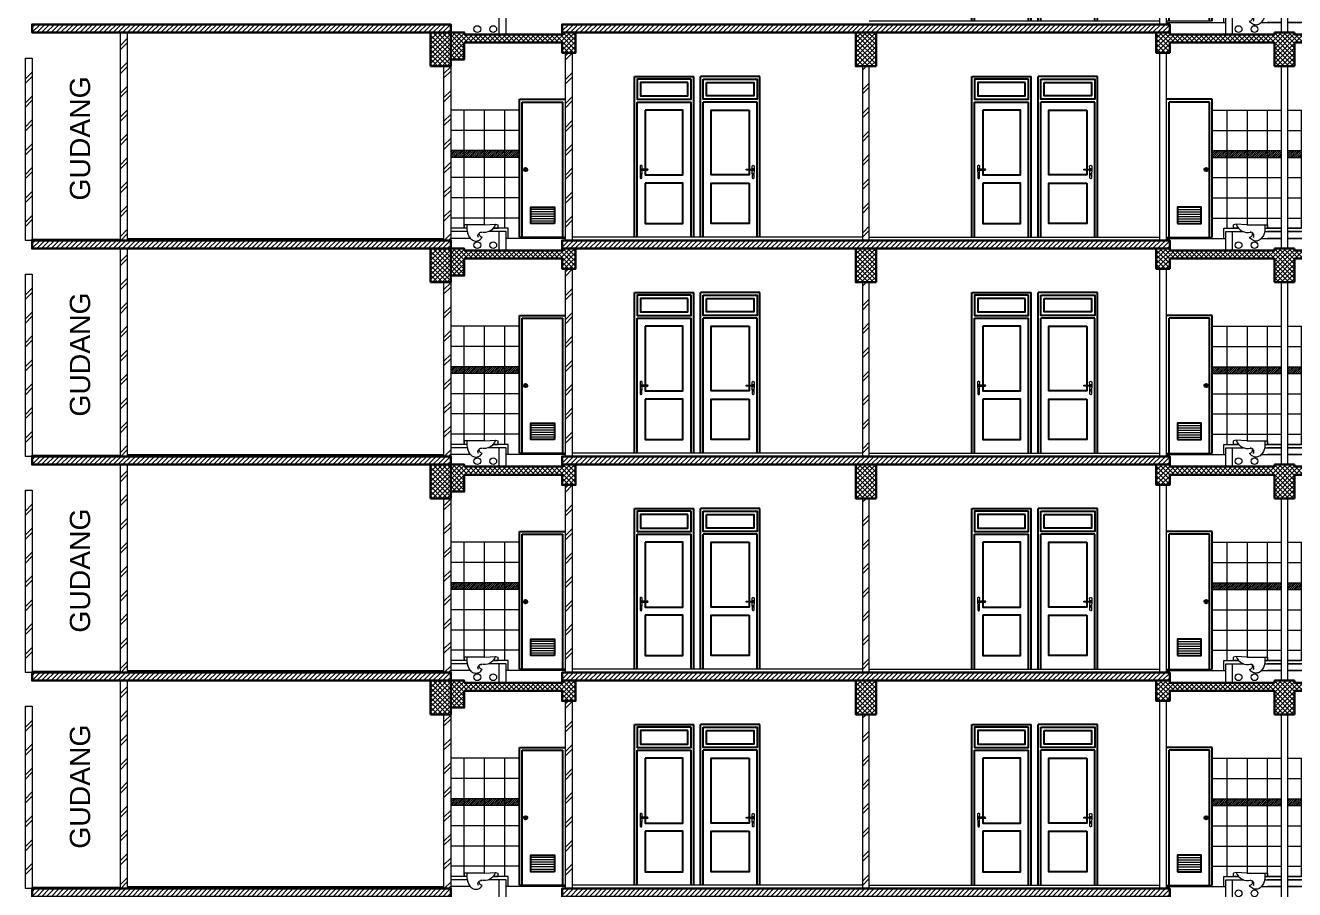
# Model space of a CAD drawing. Header units: millimetres. Extents: x -16 to 103, y -17 to 67.
# Drawn here: x 12.35 to 31.15, y 13.56 to 26.36 of the extents above; entities that cross this region are included whole.
import ezdxf

# ---------------------------------------------------------------- set-up
doc = ezdxf.new("R2010")
doc.units = ezdxf.units.MM
for name, color, linetype, lineweight in [('ars', 11, 'Continuous', 0), ('BLK', 1, 'Continuous', 30), ('lan', 7, 'Continuous', 15), ('NOT', 7, 'Continuous', 20), ('SANITAIR', 15, 'Continuous', 9), ('tem', 5, 'Continuous', 20)]:
    doc.layers.add(name, color=color, linetype=linetype, lineweight=lineweight)
doc.layers.add('Kusen', color=30, linetype='Continuous')
doc.styles.get("Standard").update_dxf_attribs({"font": 'arial.ttf'})
pattern_1 = [(45, (0, 6.4), (-0.03535534, 0.03535534), [])]
pattern_2 = [(45, (0, 9.6), (-0.03535534, 0.03535534), []), (135, (0, 9.6), (-0.03535534, -0.03535534), [])]
pattern_3 = [(45, (0, 9.6), (-0.03535534, 0.03535534), [])]
pattern_4 = [(45, (0, 12.8), (-0.03535534, 0.03535534), []), (135, (0, 12.8), (-0.03535534, -0.03535534), [])]
pattern_5 = [(45, (0, 12.8), (-0.03535534, 0.03535534), [])]
pattern_6 = [(45, (0, 16), (-0.03535534, 0.03535534), []), (135, (0, 16), (-0.03535534, -0.03535534), [])]
pattern_7 = [(45, (0, 16), (-0.03535534, 0.03535534), [])]
pattern_8 = [(45, (0, 19.2), (-0.03535534, 0.03535534), []), (135, (0, 19.2), (-0.03535534, -0.03535534), [])]

# ---------------------------------------------------------------- blocks, each defined once
blk = doc.blocks.new('GAGANG PINTU')
at = {"ltscale": 0.2}
for points in [[(1350.01, 1379.82, -1), (1350.01, 1379.836), (1350.106, 1379.836, -1), (1350.106, 1379.82), (1350.01, 1379.82)], [(1350.091, 1379.836), (1350.09, 1379.884), (1350.094, 1379.884, -0.666667), (1350.118, 1379.884), (1350.122, 1379.884), (1350.118, 1379.7), (1350.114, 1379.7, -1), (1350.098, 1379.7), (1350.094, 1379.7), (1350.091, 1379.82)]]:
    blk.add_lwpolyline(points, format="xyb", dxfattribs=at)
at = {"lineweight": 0, "ltscale": 0.2}
blk.add_lwpolyline([(1350.102, 1379.758, -3.732051), (1350.11, 1379.758), (1350.11, 1379.748, -1), (1350.102, 1379.748), (1350.102, 1379.758)], format="xyb", dxfattribs=at)
blk.add_lwpolyline([(1350.105, 1379.768), (1350.107, 1379.768), (1350.107, 1379.76), (1350.105, 1379.76)], close=True, dxfattribs=at)
blk.add_circle((1350.106, 1379.764), 0.0072, dxfattribs=at)
blk.add_arc((1350.106, 1379.828), 0.012, 221.8103, 138.1897, dxfattribs=at)
blk = doc.blocks.new('Sswc2')
for p, q in [((-0.465, 0.01), (-0.505, 0)), ((-0.505, -0.05), (-0.505, 0)), ((-0.306, 0), (-0.465, 0.01)), ((-0.306, 0), (0, 0)), ((-0.04, 0), (-0.04, -0.05)), ((0, 0), (0, -0.05)), ((-0.433, -0.05), (-0.505, -0.05)), ((-0.04, -0.05), (0, -0.05))]:
    blk.add_line(p, q)
blk.add_lwpolyline([(-0.04, -0.05, -0.070615), (-0.051, -0.125, -0.082272), (-0.079, -0.184, -0.106848), (-0.125, -0.227, -0.134472), (-0.173, -0.24, -0.134472), (-0.221, -0.227, -0.106848), (-0.267, -0.184, -0.006572)], format="xyb")
for centre, radius, start, end in [((-0.294, 0.069), 0.181, 199.1507, 284.8781), ((-0.277, -0.131), 0.0539, 281.0512, 16.0423), ((-0.254, -0.159), 0.0509, 329.5758, 97.5426)]:
    blk.add_arc(centre, radius, start, end)
blk = doc.blocks.new('typikal-1')
at = {"layer": 'ars', "linetype": 'ByBlock'}
h = blk.add_hatch(dxfattribs=at)
h.set_pattern_fill('_USER', color=256, scale=0.02, angle=45, pattern_type=0)
h.set_pattern_definition([(45, (-15.215, -6.97), (-0.014142136, 0.014142136), [])])
h.paths.add_polyline_path([(6.15, 1.23), (6.15, 1.33), (5.13, 1.33), (5.13, 1.23)])
h = blk.add_hatch(dxfattribs=at)
h.set_pattern_fill('_USER', color=256, scale=0.02, angle=45, pattern_type=0)
h.set_pattern_definition([(45, (-14.095, -6.97), (-0.014142136, 0.014142136), [])])
h.paths.add_polyline_path([(7.27, 1.23), (7.27, 1.33), (6.25, 1.33), (6.25, 1.23)])
at = {"layer": 'ars'}
for p, q in [((5.13, 1.93), (6.15, 1.93)), ((5.35, 0.18), (5.35, 1.93)), ((5.65, 0.23), (5.65, 1.93)), ((5.95, 0.18), (5.95, 1.93)), ((6.25, 0.18), (6.25, 1.93)), ((6.25, 1.93), (7.27, 1.93)), ((6.45, 0.18), (6.45, 1.93)), ((6.75, 0.23), (6.75, 1.93)), ((7.05, 0.18), (7.05, 1.93)), ((5.13, 1.63), (6.15, 1.63)), ((6.25, 1.63), (7.27, 1.63)), ((5.13, 1.33), (6.15, 1.33)), ((6.25, 1.33), (7.27, 1.33)), ((5.13, 1.23), (6.15, 1.23)), ((6.25, 1.23), (7.27, 1.23)), ((5.13, 0.93), (6.15, 0.93)), ((6.25, 0.93), (7.27, 0.93)), ((5.13, 0.63), (6.15, 0.63)), ((6.25, 0.63), (7.27, 0.63)), ((4.615, 0.46), (4.965, 0.46)), ((4.615, 0.425), (4.965, 0.425)), ((4.615, 0.39), (4.965, 0.39)), ((7.785, 0.46), (7.435, 0.46)), ((7.785, 0.425), (7.435, 0.425)), ((7.785, 0.39), (7.435, 0.39)), ((4.615, 0.355), (4.965, 0.355)), ((4.615, 0.32), (4.965, 0.32)), ((4.615, 0.285), (4.965, 0.285)), ((5.13, 0.33), (6.15, 0.33)), ((6.25, 0.33), (7.27, 0.33)), ((7.785, 0.355), (7.435, 0.355)), ((7.785, 0.32), (7.435, 0.32)), ((7.785, 0.285), (7.435, 0.285))]:
    blk.add_line(p, q, dxfattribs=at)
at = {"layer": 'BLK'}
for p, q in [((6.05, 3.08), (6.35, 3.08)), ((6.35, 2.58), (6.05, 2.58))]:
    blk.add_line(p, q, dxfattribs=at)
for points in [[(6.05, 3.08), (6.05, 3.05), (4.5, 3.05), (4.5, 3.08), (4.3, 3.08), (4.3, 2.78), (4.5, 2.78), (4.5, 2.93), (6.05, 2.93), (6.05, 2.58)], [(6.35, 3.08), (6.35, 3.05), (7.9, 3.05), (7.9, 3.08), (8.1, 3.08), (8.1, 2.78), (7.9, 2.78), (7.9, 2.93), (6.35, 2.93), (6.35, 2.58)]]:
    blk.add_lwpolyline(points, dxfattribs=at)
at = {"layer": 'Kusen'}
for p, q in [((1.57, 0.05), (1.57, 2.43)), ((1.57, 2.43), (2.45, 2.43)), ((2.45, 0.05), (2.45, 2.43)), ((3.43, 2.43), (2.55, 2.43)), ((2.55, 0.05), (2.55, 2.43)), ((3.43, 0.05), (3.43, 2.43)), ((8.97, 0.05), (8.97, 2.43)), ((8.97, 2.43), (9.85, 2.43)), ((9.85, 0.05), (9.85, 2.43)), ((10.83, 2.43), (9.95, 2.43)), ((9.95, 0.05), (9.95, 2.43)), ((10.83, 0.05), (10.83, 2.43)), ((5.13, 2.09), (4.45, 2.09)), ((5.13, 0.05), (5.13, 2.09)), ((7.27, 0.05), (7.27, 2.09)), ((7.27, 2.09), (7.95, 2.09)), ((1.61, 0.05), (1.61, 2.05)), ((1.61, 2.05), (2.41, 2.05)), ((2.41, 0.05), (2.41, 2.05)), ((2.59, 0.05), (2.59, 2.05)), ((3.39, 2.05), (2.59, 2.05)), ((3.39, 0.05), (3.39, 2.05)), ((4.49, 0.05), (4.49, 2.05)), ((5.09, 2.05), (4.49, 2.05)), ((5.09, 0.05), (5.09, 2.05)), ((7.31, 0.05), (7.31, 2.05)), ((7.31, 2.05), (7.91, 2.05)), ((7.91, 0.05), (7.91, 2.05)), ((9.01, 0.05), (9.01, 2.05)), ((9.01, 2.05), (9.81, 2.05)), ((9.81, 0.05), (9.81, 2.05)), ((9.99, 0.05), (9.99, 2.05)), ((10.79, 2.05), (9.99, 2.05)), ((10.79, 0.05), (10.79, 2.05))]:
    blk.add_line(p, q, dxfattribs=at)
for points in [[(2.41, 2.39), (1.61, 2.39), (1.61, 2.09), (2.41, 2.09)], [(2.36, 2.34), (1.66, 2.34), (1.66, 2.14), (2.36, 2.14)], [(2.59, 2.39), (3.39, 2.39), (3.39, 2.09), (2.59, 2.09)], [(2.64, 2.34), (3.34, 2.34), (3.34, 2.14), (2.64, 2.14)], [(9.81, 2.39), (9.01, 2.39), (9.01, 2.09), (9.81, 2.09)], [(9.76, 2.34), (9.06, 2.34), (9.06, 2.14), (9.76, 2.14)], [(9.99, 2.39), (10.79, 2.39), (10.79, 2.09), (9.99, 2.09)], [(10.04, 2.34), (10.74, 2.34), (10.74, 2.14), (10.04, 2.14)], [(1.73, 1.93), (1.73, 0.97), (2.29, 0.97), (2.29, 1.93)], [(3.27, 1.93), (3.27, 0.97), (2.71, 0.97), (2.71, 1.93)], [(9.13, 1.93), (9.13, 0.97), (9.69, 0.97), (9.69, 1.93)], [(10.67, 1.93), (10.67, 0.97), (10.11, 0.97), (10.11, 1.93)], [(1.73, 0.85), (1.73, 0.25), (2.29, 0.25), (2.29, 0.85)], [(3.27, 0.85), (3.27, 0.25), (2.71, 0.25), (2.71, 0.85)], [(9.13, 0.85), (9.13, 0.25), (9.69, 0.25), (9.69, 0.85)], [(10.67, 0.85), (10.67, 0.25), (10.11, 0.25), (10.11, 0.85)], [(4.615, 0.25), (4.965, 0.25), (4.965, 0.495), (4.615, 0.495)], [(7.785, 0.25), (7.435, 0.25), (7.435, 0.495), (7.785, 0.495)]]:
    blk.add_lwpolyline(points, close=True, dxfattribs=at)
for centre, radius in [((5.04, 1.05), 0.025), ((5.04, 1.05), 0.005), ((7.36, 1.05), 0.025), ((7.36, 1.05), 0.005)]:
    blk.add_circle(centre, radius, dxfattribs=at)
at = {"layer": 'lan'}
for p, q in [((0.05, 0.05), (4.35, 0.05)), ((4.45, 0.05), (5.13, 0.05)), ((4.45, 0.03), (5.33, 0.03)), ((5.3, 0.03), (5.3, 0.18)), ((5.3, 0.18), (5.52, 0.18)), ((5.43, 0.13), (5.592, 0.13)), ((5.858, 0.03), (6.15, 0.03)), ((5.905, 0.13), (6.15, 0.13)), ((5.91, 0.18), (6.15, 0.18)), ((6.15, 0.18), (5.95, 0.18)), ((6.15, 0.13), (5.95, 0.13)), ((6.15, 0.03), (5.95, 0.03)), ((6.49, 0.18), (6.25, 0.18)), ((6.25, 0.18), (6.45, 0.18)), ((6.495, 0.13), (6.25, 0.13)), ((6.25, 0.13), (6.45, 0.13)), ((6.542, 0.03), (6.25, 0.03)), ((6.25, 0.03), (6.45, 0.03)), ((6.97, 0.13), (6.808, 0.13)), ((7.1, 0.18), (6.88, 0.18)), ((7.95, 0.03), (7.07, 0.03)), ((7.1, 0.03), (7.1, 0.18)), ((7.95, 0.05), (7.27, 0.05)), ((12.35, 0.05), (8.05, 0.05))]:
    blk.add_line(p, q, dxfattribs=at)
for centre in [(5.52, -0.07), (5.756, -0.07), (6.644, -0.07), (6.88, -0.07)]:
    blk.add_circle(centre, 0.05, dxfattribs=at)
at = {"layer": 'tem'}
for p, q in [((4.35, 2.78), (4.35, 0)), ((4.45, 0), (4.45, 2.78)), ((7.95, 0), (7.95, 2.78)), ((8.05, 2.78), (8.05, 0)), ((6.15, 2.58), (6.15, -0.12)), ((6.25, -0.12), (6.25, 2.58)), ((5.33, -0.15), (5.33, 0.13)), ((5.33, 0.13), (5.43, 0.13)), ((5.43, -0.15), (5.43, 0.13)), ((6.97, -0.15), (6.97, 0.13)), ((7.07, 0.13), (6.97, 0.13)), ((7.07, -0.15), (7.07, 0.13))]:
    blk.add_line(p, q, dxfattribs=at)
at = {"layer": 'ars', "extrusion": (0, 0, -1), "zscale": -1, "rotation": 359.9999927123874}
for p in [(-1351.776, -1378.778), (-1359.176, -1378.778)]:
    blk.add_blockref('GAGANG PINTU', p, dxfattribs=at)
at = {"layer": 'ars', "extrusion": (0, 0, -1), "xscale": -1, "zscale": -1, "rotation": 7.287612593387394e-06}
for p in [(1346.776, -1378.778), (1339.376, -1378.778)]:
    blk.add_blockref('GAGANG PINTU', p, dxfattribs=at)
at = {"layer": 'SANITAIR'}
blk.add_blockref('Sswc2', (5.95, 0.23), dxfattribs=at)
at = {"layer": 'SANITAIR', "xscale": -1}
blk.add_blockref('Sswc2', (6.45, 0.23), dxfattribs=at)

msp = doc.modelspace()

# ---------------------------------------------------------------- hatches: boundary and pattern name
at = {"layer": 'ars'}
h = msp.add_hatch(dxfattribs=at)
h.set_pattern_fill('_USER', color=256, scale=0.05, angle=45, pattern_type=0)
h.set_pattern_definition(pattern_7)
h.paths.add_polyline_path([(18.65, 26.255), (12.45, 26.255), (12.45, 26.375), (18.65, 26.375)])
h = msp.add_hatch(dxfattribs=at)
h.set_pattern_fill('_USER', color=256, scale=0.05, angle=45, pattern_type=0)
h.set_pattern_definition([(45, (0, 19.2), (-0.03535534, 0.03535534), [])])
h.paths.add_polyline_path([(29.3, 26.255), (20.3, 26.255), (20.3, 26.375), (29.3, 26.375)])
h = msp.add_hatch(dxfattribs=at)
h.set_pattern_fill('TEMBOK', color=256, scale=0.25)
h.set_pattern_definition([(45, (13.81, 22.225), (-0.176777, 0.176777), []), (45, (13.8725, 22.225), (-0.176777, 0.176777), [])])
h.paths.add_polyline_path([(13.86, 26.255), (13.76, 26.255), (13.76, 23.175), (13.86, 23.175)])
h = msp.add_hatch(dxfattribs=at)
h.set_pattern_fill('_USER', color=256, scale=0.05, angle=45, double=1, pattern_type=0)
h.set_pattern_definition(pattern_6)
h.paths.add_polyline_path([(18.65, 26.255), (18.35, 26.255), (18.35, 25.755), (18.65, 25.755)])
h = msp.add_hatch(dxfattribs=at)
h.set_pattern_fill('_USER', color=256, scale=0.05, angle=45, double=1, pattern_type=0)
h.set_pattern_definition(pattern_8)
h.paths.add_polyline_path([(18.65, 26.255), (18.85, 26.255), (18.85, 26.225), (20.3, 26.225), (20.3, 26.255), (20.5, 26.255), (20.5, 25.955), (20.3, 25.955), (20.3, 26.105), (18.85, 26.105), (18.85, 25.855), (18.65, 25.855)])
h = msp.add_hatch(dxfattribs=at)
h.set_pattern_fill('_USER', color=256, scale=0.05, angle=45, double=1, pattern_type=0)
h.set_pattern_definition(pattern_8)
h.paths.add_polyline_path([(24.95, 26.255), (24.65, 26.255), (24.65, 25.755), (24.95, 25.755)])
h = msp.add_hatch(dxfattribs=at)
h.set_pattern_fill('_USER', color=256, scale=0.05, angle=45, double=1, pattern_type=0)
h.set_pattern_definition(pattern_8)
h.paths.add_polyline_path([(29.1, 26.255), (29.3, 26.255), (29.3, 26.225), (30.85, 26.225), (30.85, 26.255), (31.15, 26.255), (31.15, 26.225), (32.7, 26.225), (32.7, 26.255), (32.9, 26.255), (32.9, 25.955), (32.7, 25.955), (32.7, 26.105), (31.15, 26.105), (31.15, 25.755), (30.85, 25.755), (30.85, 26.105), (29.3, 26.105), (29.3, 25.955), (29.1, 25.955)])
h = msp.add_hatch(dxfattribs=at)
h.set_pattern_fill('TEMBOK', color=256, scale=0.25)
h.set_pattern_definition([(45, (4.4, 22.335), (-0.1767767, 0.1767767), []), (45, (4.4625, 22.335), (-0.1767767, 0.1767767), [])])
h.paths.add_polyline_path([(20.45, 25.955), (20.35, 25.955), (20.35, 23.175), (20.45, 23.175)])
h = msp.add_hatch(dxfattribs=at)
h.set_pattern_fill('TEMBOK', color=256, scale=0.25)
h.set_pattern_definition([(45, (-12.4, 26.98), (-0.1767767, 0.1767767), []), (45, (-12.3375, 26.98), (-0.1767767, 0.1767767), [])])
h.paths.add_polyline_path([(12.45, 23.175), (12.35, 23.175), (12.35, 25.875), (12.45, 25.875)])
h = msp.add_hatch(dxfattribs=at)
h.set_pattern_fill('TEMBOK', color=256, scale=0.25)
h.set_pattern_definition([(45, (6.2, 22.135), (-0.1767767, 0.1767767), []), (45, (6.2625, 22.135), (-0.1767767, 0.1767767), [])])
h.paths.add_polyline_path([(18.65, 25.755), (18.55, 25.755), (18.55, 23.175), (18.65, 23.175)])
h = msp.add_hatch(dxfattribs=at)
h.set_pattern_fill('TEMBOK', color=256, scale=0.25)
h.set_pattern_definition([(45, (37.2, 22.3), (-0.1767767, 0.1767767), []), (45, (37.2625, 22.3), (-0.1767767, 0.1767767), [])])
h.paths.add_polyline_path([(24.75, 25.755), (24.85, 25.755), (24.85, 23.175), (24.75, 23.175)])
at = {"layer": 'ars', "linetype": 'ByBlock'}
h = msp.add_hatch(dxfattribs=at)
h.set_pattern_fill('_USER', color=256, scale=0.02, angle=45, pattern_type=0)
h.set_pattern_definition([(45, (34.385, 16.205), (-0.014142136, 0.014142136), [])])
h.paths.add_polyline_path([(18.65, 24.405), (18.65, 24.505), (19.67, 24.505), (19.67, 24.405)])
at = {"layer": 'ars'}
h = msp.add_hatch(dxfattribs=at)
h.set_pattern_fill('_USER', color=256, scale=0.05, angle=45, pattern_type=0)
h.set_pattern_definition(pattern_5)
h.paths.add_polyline_path([(18.65, 23.055), (12.45, 23.055), (12.45, 23.175), (18.65, 23.175)])
h = msp.add_hatch(dxfattribs=at)
h.set_pattern_fill('_USER', color=256, scale=0.05, angle=45, pattern_type=0)
h.set_pattern_definition(pattern_7)
h.paths.add_polyline_path([(29.3, 23.055), (20.3, 23.055), (20.3, 23.175), (29.3, 23.175)])
h = msp.add_hatch(dxfattribs=at)
h.set_pattern_fill('TEMBOK', color=256, scale=0.25)
h.set_pattern_definition([(45, (13.81, 19.025), (-0.176777, 0.176777), []), (45, (13.8725, 19.025), (-0.176777, 0.176777), [])])
h.paths.add_polyline_path([(13.86, 23.055), (13.76, 23.055), (13.76, 19.975), (13.86, 19.975)])
h = msp.add_hatch(dxfattribs=at)
h.set_pattern_fill('_USER', color=256, scale=0.05, angle=45, double=1, pattern_type=0)
h.set_pattern_definition(pattern_4)
h.paths.add_polyline_path([(18.65, 23.055), (18.35, 23.055), (18.35, 22.555), (18.65, 22.555)])
h = msp.add_hatch(dxfattribs=at)
h.set_pattern_fill('_USER', color=256, scale=0.05, angle=45, double=1, pattern_type=0)
h.set_pattern_definition(pattern_6)
h.paths.add_polyline_path([(18.65, 23.055), (18.85, 23.055), (18.85, 23.025), (20.3, 23.025), (20.3, 23.055), (20.5, 23.055), (20.5, 22.755), (20.3, 22.755), (20.3, 22.905), (18.85, 22.905), (18.85, 22.655), (18.65, 22.655)])
h = msp.add_hatch(dxfattribs=at)
h.set_pattern_fill('_USER', color=256, scale=0.05, angle=45, double=1, pattern_type=0)
h.set_pattern_definition(pattern_6)
h.paths.add_polyline_path([(24.95, 23.055), (24.65, 23.055), (24.65, 22.555), (24.95, 22.555)])
h = msp.add_hatch(dxfattribs=at)
h.set_pattern_fill('_USER', color=256, scale=0.05, angle=45, double=1, pattern_type=0)
h.set_pattern_definition(pattern_6)
h.paths.add_polyline_path([(29.1, 23.055), (29.3, 23.055), (29.3, 23.025), (30.85, 23.025), (30.85, 23.055), (31.15, 23.055), (31.15, 23.025), (32.7, 23.025), (32.7, 23.055), (32.9, 23.055), (32.9, 22.755), (32.7, 22.755), (32.7, 22.905), (31.15, 22.905), (31.15, 22.555), (30.85, 22.555), (30.85, 22.905), (29.3, 22.905), (29.3, 22.755), (29.1, 22.755)])
h = msp.add_hatch(dxfattribs=at)
h.set_pattern_fill('TEMBOK', color=256, scale=0.25)
h.set_pattern_definition([(45, (4.4, 19.135), (-0.1767767, 0.1767767), []), (45, (4.4625, 19.135), (-0.1767767, 0.1767767), [])])
h.paths.add_polyline_path([(20.45, 22.755), (20.35, 22.755), (20.35, 19.975), (20.45, 19.975)])
h = msp.add_hatch(dxfattribs=at)
h.set_pattern_fill('TEMBOK', color=256, scale=0.25)
h.set_pattern_definition([(45, (-12.4, 23.78), (-0.1767767, 0.1767767), []), (45, (-12.3375, 23.78), (-0.1767767, 0.1767767), [])])
h.paths.add_polyline_path([(12.45, 19.975), (12.35, 19.975), (12.35, 22.675), (12.45, 22.675)])
h = msp.add_hatch(dxfattribs=at)
h.set_pattern_fill('TEMBOK', color=256, scale=0.25)
h.set_pattern_definition([(45, (6.2, 18.935), (-0.1767767, 0.1767767), []), (45, (6.2625, 18.935), (-0.1767767, 0.1767767), [])])
h.paths.add_polyline_path([(18.65, 22.555), (18.55, 22.555), (18.55, 19.975), (18.65, 19.975)])
h = msp.add_hatch(dxfattribs=at)
h.set_pattern_fill('TEMBOK', color=256, scale=0.25)
h.set_pattern_definition([(45, (37.2, 19.1), (-0.1767767, 0.1767767), []), (45, (37.2625, 19.1), (-0.1767767, 0.1767767), [])])
h.paths.add_polyline_path([(24.75, 22.555), (24.85, 22.555), (24.85, 19.975), (24.75, 19.975)])
at = {"layer": 'ars', "linetype": 'ByBlock'}
h = msp.add_hatch(dxfattribs=at)
h.set_pattern_fill('_USER', color=256, scale=0.02, angle=45, pattern_type=0)
h.set_pattern_definition([(45, (34.385, 13.005), (-0.014142136, 0.014142136), [])])
h.paths.add_polyline_path([(18.65, 21.205), (18.65, 21.305), (19.67, 21.305), (19.67, 21.205)])
at = {"layer": 'ars'}
h = msp.add_hatch(dxfattribs=at)
h.set_pattern_fill('_USER', color=256, scale=0.05, angle=45, pattern_type=0)
h.set_pattern_definition(pattern_3)
h.paths.add_polyline_path([(18.65, 19.855), (12.45, 19.855), (12.45, 19.975), (18.65, 19.975)])
h = msp.add_hatch(dxfattribs=at)
h.set_pattern_fill('_USER', color=256, scale=0.05, angle=45, pattern_type=0)
h.set_pattern_definition(pattern_5)
h.paths.add_polyline_path([(29.3, 19.855), (20.3, 19.855), (20.3, 19.975), (29.3, 19.975)])
h = msp.add_hatch(dxfattribs=at)
h.set_pattern_fill('TEMBOK', color=256, scale=0.25)
h.set_pattern_definition([(45, (13.81, 15.825), (-0.176777, 0.176777), []), (45, (13.8725, 15.825), (-0.176777, 0.176777), [])])
h.paths.add_polyline_path([(13.86, 19.855), (13.76, 19.855), (13.76, 16.775), (13.86, 16.775)])
h = msp.add_hatch(dxfattribs=at)
h.set_pattern_fill('_USER', color=256, scale=0.05, angle=45, double=1, pattern_type=0)
h.set_pattern_definition(pattern_2)
h.paths.add_polyline_path([(18.65, 19.855), (18.35, 19.855), (18.35, 19.355), (18.65, 19.355)])
h = msp.add_hatch(dxfattribs=at)
h.set_pattern_fill('_USER', color=256, scale=0.05, angle=45, double=1, pattern_type=0)
h.set_pattern_definition(pattern_4)
h.paths.add_polyline_path([(18.65, 19.855), (18.85, 19.855), (18.85, 19.825), (20.3, 19.825), (20.3, 19.855), (20.5, 19.855), (20.5, 19.555), (20.3, 19.555), (20.3, 19.705), (18.85, 19.705), (18.85, 19.455), (18.65, 19.455)])
h = msp.add_hatch(dxfattribs=at)
h.set_pattern_fill('_USER', color=256, scale=0.05, angle=45, double=1, pattern_type=0)
h.set_pattern_definition(pattern_4)
h.paths.add_polyline_path([(24.95, 19.855), (24.65, 19.855), (24.65, 19.355), (24.95, 19.355)])
h = msp.add_hatch(dxfattribs=at)
h.set_pattern_fill('_USER', color=256, scale=0.05, angle=45, double=1, pattern_type=0)
h.set_pattern_definition(pattern_4)
h.paths.add_polyline_path([(29.1, 19.855), (29.3, 19.855), (29.3, 19.825), (30.85, 19.825), (30.85, 19.855), (31.15, 19.855), (31.15, 19.825), (32.7, 19.825), (32.7, 19.855), (32.9, 19.855), (32.9, 19.555), (32.7, 19.555), (32.7, 19.705), (31.15, 19.705), (31.15, 19.355), (30.85, 19.355), (30.85, 19.705), (29.3, 19.705), (29.3, 19.555), (29.1, 19.555)])
h = msp.add_hatch(dxfattribs=at)
h.set_pattern_fill('TEMBOK', color=256, scale=0.25)
h.set_pattern_definition([(45, (4.4, 15.935), (-0.1767767, 0.1767767), []), (45, (4.4625, 15.935), (-0.1767767, 0.1767767), [])])
h.paths.add_polyline_path([(20.45, 19.555), (20.35, 19.555), (20.35, 16.775), (20.45, 16.775)])
h = msp.add_hatch(dxfattribs=at)
h.set_pattern_fill('TEMBOK', color=256, scale=0.25)
h.set_pattern_definition([(45, (-12.4, 20.58), (-0.1767767, 0.1767767), []), (45, (-12.3375, 20.58), (-0.1767767, 0.1767767), [])])
h.paths.add_polyline_path([(12.45, 16.775), (12.35, 16.775), (12.35, 19.475), (12.45, 19.475)])
h = msp.add_hatch(dxfattribs=at)
h.set_pattern_fill('TEMBOK', color=256, scale=0.25)
h.set_pattern_definition([(45, (6.2, 15.735), (-0.1767767, 0.1767767), []), (45, (6.2625, 15.735), (-0.1767767, 0.1767767), [])])
h.paths.add_polyline_path([(18.65, 19.355), (18.55, 19.355), (18.55, 16.775), (18.65, 16.775)])
h = msp.add_hatch(dxfattribs=at)
h.set_pattern_fill('TEMBOK', color=256, scale=0.25)
h.set_pattern_definition([(45, (37.2, 15.9), (-0.1767767, 0.1767767), []), (45, (37.2625, 15.9), (-0.1767767, 0.1767767), [])])
h.paths.add_polyline_path([(24.75, 19.355), (24.85, 19.355), (24.85, 16.775), (24.75, 16.775)])
at = {"layer": 'ars', "linetype": 'ByBlock'}
h = msp.add_hatch(dxfattribs=at)
h.set_pattern_fill('_USER', color=256, scale=0.02, angle=45, pattern_type=0)
h.set_pattern_definition([(45, (34.385, 9.805), (-0.014142136, 0.014142136), [])])
h.paths.add_polyline_path([(18.65, 18.005), (18.65, 18.105), (19.67, 18.105), (19.67, 18.005)])
at = {"layer": 'ars'}
h = msp.add_hatch(dxfattribs=at)
h.set_pattern_fill('_USER', color=256, scale=0.05, angle=45, pattern_type=0)
h.set_pattern_definition(pattern_1)
h.paths.add_polyline_path([(18.65, 16.655), (12.45, 16.655), (12.45, 16.775), (18.65, 16.775)])
h = msp.add_hatch(dxfattribs=at)
h.set_pattern_fill('_USER', color=256, scale=0.05, angle=45, pattern_type=0)
h.set_pattern_definition(pattern_3)
h.paths.add_polyline_path([(29.3, 16.655), (20.3, 16.655), (20.3, 16.775), (29.3, 16.775)])
h = msp.add_hatch(dxfattribs=at)
h.set_pattern_fill('TEMBOK', color=256, scale=0.25)
h.set_pattern_definition([(45, (13.81, 12.625), (-0.176777, 0.176777), []), (45, (13.8725, 12.625), (-0.176777, 0.176777), [])])
h.paths.add_polyline_path([(13.86, 16.655), (13.76, 16.655), (13.76, 13.575), (13.86, 13.575)])
h = msp.add_hatch(dxfattribs=at)
h.set_pattern_fill('_USER', color=256, scale=0.05, angle=45, double=1, pattern_type=0)
h.set_pattern_definition([(45, (0, 6.4), (-0.03535534, 0.03535534), []), (135, (0, 6.4), (-0.03535534, -0.03535534), [])])
h.paths.add_polyline_path([(18.65, 16.655), (18.35, 16.655), (18.35, 16.155), (18.65, 16.155)])
h = msp.add_hatch(dxfattribs=at)
h.set_pattern_fill('_USER', color=256, scale=0.05, angle=45, double=1, pattern_type=0)
h.set_pattern_definition(pattern_2)
h.paths.add_polyline_path([(18.65, 16.655), (18.85, 16.655), (18.85, 16.625), (20.3, 16.625), (20.3, 16.655), (20.5, 16.655), (20.5, 16.355), (20.3, 16.355), (20.3, 16.505), (18.85, 16.505), (18.85, 16.255), (18.65, 16.255)])
h = msp.add_hatch(dxfattribs=at)
h.set_pattern_fill('_USER', color=256, scale=0.05, angle=45, double=1, pattern_type=0)
h.set_pattern_definition(pattern_2)
h.paths.add_polyline_path([(24.95, 16.655), (24.65, 16.655), (24.65, 16.155), (24.95, 16.155)])
h = msp.add_hatch(dxfattribs=at)
h.set_pattern_fill('_USER', color=256, scale=0.05, angle=45, double=1, pattern_type=0)
h.set_pattern_definition(pattern_2)
h.paths.add_polyline_path([(29.1, 16.655), (29.3, 16.655), (29.3, 16.625), (30.85, 16.625), (30.85, 16.655), (31.15, 16.655), (31.15, 16.625), (32.7, 16.625), (32.7, 16.655), (32.9, 16.655), (32.9, 16.355), (32.7, 16.355), (32.7, 16.505), (31.15, 16.505), (31.15, 16.155), (30.85, 16.155), (30.85, 16.505), (29.3, 16.505), (29.3, 16.355), (29.1, 16.355)])
h = msp.add_hatch(dxfattribs=at)
h.set_pattern_fill('TEMBOK', color=256, scale=0.25)
h.set_pattern_definition([(45, (-12.4, 17.38), (-0.1767767, 0.1767767), []), (45, (-12.3375, 17.38), (-0.1767767, 0.1767767), [])])
h.paths.add_polyline_path([(12.45, 13.575), (12.35, 13.575), (12.35, 16.275), (12.45, 16.275)])
h = msp.add_hatch(dxfattribs=at)
h.set_pattern_fill('TEMBOK', color=256, scale=0.25)
h.set_pattern_definition([(45, (4.4, 12.735), (-0.1767767, 0.1767767), []), (45, (4.4625, 12.735), (-0.1767767, 0.1767767), [])])
h.paths.add_polyline_path([(20.45, 16.355), (20.35, 16.355), (20.35, 13.575), (20.45, 13.575)])
h = msp.add_hatch(dxfattribs=at)
h.set_pattern_fill('TEMBOK', color=256, scale=0.25)
h.set_pattern_definition([(45, (6.2, 12.535), (-0.1767767, 0.1767767), []), (45, (6.2625, 12.535), (-0.1767767, 0.1767767), [])])
h.paths.add_polyline_path([(18.65, 16.155), (18.55, 16.155), (18.55, 13.575), (18.65, 13.575)])
h = msp.add_hatch(dxfattribs=at)
h.set_pattern_fill('TEMBOK', color=256, scale=0.25)
h.set_pattern_definition([(45, (37.2, 12.7), (-0.1767767, 0.1767767), []), (45, (37.2625, 12.7), (-0.1767767, 0.1767767), [])])
h.paths.add_polyline_path([(24.75, 16.155), (24.85, 16.155), (24.85, 13.575), (24.75, 13.575)])
at = {"layer": 'ars', "linetype": 'ByBlock'}
h = msp.add_hatch(dxfattribs=at)
h.set_pattern_fill('_USER', color=256, scale=0.02, angle=45, pattern_type=0)
h.set_pattern_definition([(45, (34.385, 6.605), (-0.014142136, 0.014142136), [])])
h.paths.add_polyline_path([(18.65, 14.805), (18.65, 14.905), (19.67, 14.905), (19.67, 14.805)])
at = {"layer": 'ars'}
h = msp.add_hatch(dxfattribs=at)
h.set_pattern_fill('_USER', color=256, scale=0.05, angle=45, pattern_type=0)
h.set_pattern_definition([(45, (0, 3.2), (-0.03535534, 0.03535534), [])])
h.paths.add_polyline_path([(18.65, 13.455), (12.45, 13.455), (12.45, 13.575), (18.65, 13.575)])
h = msp.add_hatch(dxfattribs=at)
h.set_pattern_fill('_USER', color=256, scale=0.05, angle=45, pattern_type=0)
h.set_pattern_definition(pattern_1)
h.paths.add_polyline_path([(29.3, 13.455), (20.3, 13.455), (20.3, 13.575), (29.3, 13.575)])

# ---------------------------------------------------------------- linework, layer by layer
for p, q in [((19.67, 25.105), (18.65, 25.105)), ((18.85, 23.355), (18.85, 25.105)), ((19.15, 23.405), (19.15, 25.105)), ((19.45, 23.355), (19.45, 25.105)), ((19.67, 24.805), (18.65, 24.805)), ((19.67, 24.505), (18.65, 24.505)), ((19.67, 24.405), (18.65, 24.405)), ((19.67, 24.105), (18.65, 24.105)), ((19.67, 23.805), (18.65, 23.805)), ((19.67, 23.505), (18.65, 23.505)), ((20.185, 23.635), (19.835, 23.635)), ((20.185, 23.6), (19.835, 23.6)), ((20.185, 23.565), (19.835, 23.565)), ((20.185, 23.53), (19.835, 23.53)), ((20.185, 23.495), (19.835, 23.495)), ((20.185, 23.46), (19.835, 23.46)), ((19.67, 21.905), (18.65, 21.905)), ((18.85, 20.155), (18.85, 21.905)), ((19.15, 20.205), (19.15, 21.905)), ((19.45, 20.155), (19.45, 21.905)), ((19.67, 21.605), (18.65, 21.605)), ((19.67, 21.305), (18.65, 21.305)), ((19.67, 21.205), (18.65, 21.205)), ((19.67, 20.905), (18.65, 20.905)), ((19.67, 20.605), (18.65, 20.605)), ((19.67, 20.305), (18.65, 20.305)), ((20.185, 20.435), (19.835, 20.435)), ((20.185, 20.4), (19.835, 20.4)), ((20.185, 20.365), (19.835, 20.365)), ((20.185, 20.33), (19.835, 20.33)), ((20.185, 20.295), (19.835, 20.295)), ((20.185, 20.26), (19.835, 20.26)), ((19.67, 18.705), (18.65, 18.705)), ((18.85, 16.955), (18.85, 18.705)), ((19.15, 17.005), (19.15, 18.705)), ((19.45, 16.955), (19.45, 18.705)), ((19.67, 18.405), (18.65, 18.405)), ((19.67, 18.105), (18.65, 18.105)), ((19.67, 18.005), (18.65, 18.005)), ((19.67, 17.705), (18.65, 17.705)), ((19.67, 17.405), (18.65, 17.405)), ((20.185, 17.235), (19.835, 17.235)), ((20.185, 17.2), (19.835, 17.2)), ((20.185, 17.165), (19.835, 17.165)), ((20.185, 17.13), (19.835, 17.13)), ((19.67, 17.105), (18.65, 17.105)), ((20.185, 17.095), (19.835, 17.095)), ((20.185, 17.06), (19.835, 17.06)), ((19.67, 15.505), (18.65, 15.505)), ((18.85, 13.755), (18.85, 15.505)), ((19.15, 13.805), (19.15, 15.505)), ((19.45, 13.755), (19.45, 15.505)), ((19.67, 15.205), (18.65, 15.205)), ((19.67, 14.905), (18.65, 14.905)), ((19.67, 14.805), (18.65, 14.805)), ((19.67, 14.505), (18.65, 14.505)), ((19.67, 14.205), (18.65, 14.205)), ((20.185, 14.035), (19.835, 14.035)), ((20.185, 14), (19.835, 14)), ((20.185, 13.965), (19.835, 13.965)), ((20.185, 13.93), (19.835, 13.93)), ((19.67, 13.905), (18.65, 13.905)), ((20.185, 13.895), (19.835, 13.895)), ((20.185, 13.86), (19.835, 13.86))]:
    msp.add_line(p, q, dxfattribs=at)
at = {"layer": 'BLK'}
for points in [[(18.65, 26.255), (12.45, 26.255), (12.45, 26.375), (18.65, 26.375)], [(29.3, 26.255), (20.3, 26.255), (20.3, 26.375), (29.3, 26.375)], [(18.35, 25.755), (18.65, 25.755), (18.65, 26.255), (18.35, 26.255)], [(24.95, 25.755), (24.65, 25.755), (24.65, 26.255), (24.95, 26.255)], [(18.65, 23.055), (12.45, 23.055), (12.45, 23.175), (18.65, 23.175)], [(29.3, 23.055), (20.3, 23.055), (20.3, 23.175), (29.3, 23.175)], [(18.35, 22.555), (18.65, 22.555), (18.65, 23.055), (18.35, 23.055)], [(24.95, 22.555), (24.65, 22.555), (24.65, 23.055), (24.95, 23.055)], [(18.65, 19.855), (12.45, 19.855), (12.45, 19.975), (18.65, 19.975)], [(29.3, 19.855), (20.3, 19.855), (20.3, 19.975), (29.3, 19.975)], [(18.35, 19.355), (18.65, 19.355), (18.65, 19.855), (18.35, 19.855)], [(24.95, 19.355), (24.65, 19.355), (24.65, 19.855), (24.95, 19.855)], [(18.65, 16.655), (12.45, 16.655), (12.45, 16.775), (18.65, 16.775)], [(29.3, 16.655), (20.3, 16.655), (20.3, 16.775), (29.3, 16.775)], [(18.35, 16.155), (18.65, 16.155), (18.65, 16.655), (18.35, 16.655)], [(24.95, 16.155), (24.65, 16.155), (24.65, 16.655), (24.95, 16.655)], [(18.65, 13.455), (12.45, 13.455), (12.45, 13.575), (18.65, 13.575)], [(29.3, 13.455), (20.3, 13.455), (20.3, 13.575), (29.3, 13.575)]]:
    msp.add_lwpolyline(points, close=True, dxfattribs=at)
for points in [[(18.85, 26.225), (18.85, 26.255), (18.65, 26.255), (18.65, 25.855), (18.85, 25.855), (18.85, 26.105)], [(18.85, 26.225), (20.3, 26.225), (20.3, 26.255), (20.5, 26.255), (20.5, 25.955), (20.3, 25.955), (20.3, 26.105), (18.85, 26.105)], [(18.85, 23.025), (18.85, 23.055), (18.65, 23.055), (18.65, 22.655), (18.85, 22.655), (18.85, 22.905)], [(18.85, 23.025), (20.3, 23.025), (20.3, 23.055), (20.5, 23.055), (20.5, 22.755), (20.3, 22.755), (20.3, 22.905), (18.85, 22.905)], [(18.85, 19.825), (18.85, 19.855), (18.65, 19.855), (18.65, 19.455), (18.85, 19.455), (18.85, 19.705)], [(18.85, 19.825), (20.3, 19.825), (20.3, 19.855), (20.5, 19.855), (20.5, 19.555), (20.3, 19.555), (20.3, 19.705), (18.85, 19.705)], [(18.85, 16.625), (18.85, 16.655), (18.65, 16.655), (18.65, 16.255), (18.85, 16.255), (18.85, 16.505)], [(18.85, 16.625), (20.3, 16.625), (20.3, 16.655), (20.5, 16.655), (20.5, 16.355), (20.3, 16.355), (20.3, 16.505), (18.85, 16.505)]]:
    msp.add_lwpolyline(points, dxfattribs=at)
at = {"layer": 'Kusen'}
for p, q in [((21.37, 23.225), (21.37, 25.605)), ((21.37, 25.605), (22.25, 25.605)), ((22.25, 23.225), (22.25, 25.605)), ((23.23, 25.605), (22.35, 25.605)), ((22.35, 23.225), (22.35, 25.605)), ((23.23, 23.225), (23.23, 25.605)), ((19.67, 23.225), (19.67, 25.265)), ((19.67, 25.265), (20.35, 25.265)), ((19.71, 23.225), (19.71, 25.225)), ((19.71, 25.225), (20.31, 25.225)), ((20.31, 23.225), (20.31, 25.225)), ((21.41, 23.225), (21.41, 25.225)), ((21.41, 25.225), (22.21, 25.225)), ((22.21, 23.225), (22.21, 25.225)), ((22.39, 23.225), (22.39, 25.225)), ((23.19, 25.225), (22.39, 25.225)), ((23.19, 23.225), (23.19, 25.225)), ((21.37, 20.025), (21.37, 22.405)), ((21.37, 22.405), (22.25, 22.405)), ((22.25, 20.025), (22.25, 22.405)), ((23.23, 22.405), (22.35, 22.405)), ((22.35, 20.025), (22.35, 22.405)), ((23.23, 20.025), (23.23, 22.405)), ((19.67, 20.025), (19.67, 22.065)), ((19.67, 22.065), (20.35, 22.065)), ((19.71, 20.025), (19.71, 22.025)), ((19.71, 22.025), (20.31, 22.025)), ((20.31, 20.025), (20.31, 22.025)), ((21.41, 20.025), (21.41, 22.025)), ((21.41, 22.025), (22.21, 22.025)), ((22.21, 20.025), (22.21, 22.025)), ((22.39, 20.025), (22.39, 22.025)), ((23.19, 22.025), (22.39, 22.025)), ((23.19, 20.025), (23.19, 22.025)), ((21.37, 16.825), (21.37, 19.205)), ((21.37, 19.205), (22.25, 19.205)), ((22.25, 16.825), (22.25, 19.205)), ((23.23, 19.205), (22.35, 19.205)), ((22.35, 16.825), (22.35, 19.205)), ((23.23, 16.825), (23.23, 19.205)), ((19.67, 16.825), (19.67, 18.865)), ((19.67, 18.865), (20.35, 18.865)), ((19.71, 16.825), (19.71, 18.825)), ((19.71, 18.825), (20.31, 18.825)), ((20.31, 16.825), (20.31, 18.825)), ((21.41, 16.825), (21.41, 18.825)), ((21.41, 18.825), (22.21, 18.825)), ((22.21, 16.825), (22.21, 18.825)), ((22.39, 16.825), (22.39, 18.825)), ((23.19, 18.825), (22.39, 18.825)), ((23.19, 16.825), (23.19, 18.825)), ((21.37, 13.625), (21.37, 16.005)), ((21.37, 16.005), (22.25, 16.005)), ((22.25, 13.625), (22.25, 16.005)), ((23.23, 16.005), (22.35, 16.005)), ((22.35, 13.625), (22.35, 16.005)), ((23.23, 13.625), (23.23, 16.005)), ((19.67, 13.625), (19.67, 15.665)), ((19.67, 15.665), (20.35, 15.665)), ((19.71, 13.625), (19.71, 15.625)), ((19.71, 15.625), (20.31, 15.625)), ((20.31, 13.625), (20.31, 15.625)), ((21.41, 13.625), (21.41, 15.625)), ((21.41, 15.625), (22.21, 15.625)), ((22.21, 13.625), (22.21, 15.625)), ((22.39, 13.625), (22.39, 15.625)), ((23.19, 15.625), (22.39, 15.625)), ((23.19, 13.625), (23.19, 15.625))]:
    msp.add_line(p, q, dxfattribs=at)
for points in [[(22.21, 25.565), (21.41, 25.565), (21.41, 25.265), (22.21, 25.265)], [(22.16, 25.515), (21.46, 25.515), (21.46, 25.315), (22.16, 25.315)], [(22.39, 25.565), (23.19, 25.565), (23.19, 25.265), (22.39, 25.265)], [(22.44, 25.515), (23.14, 25.515), (23.14, 25.315), (22.44, 25.315)], [(21.53, 25.105), (21.53, 24.145), (22.09, 24.145), (22.09, 25.105)], [(23.07, 25.105), (23.07, 24.145), (22.51, 24.145), (22.51, 25.105)], [(21.53, 24.025), (21.53, 23.425), (22.09, 23.425), (22.09, 24.025)], [(23.07, 24.025), (23.07, 23.425), (22.51, 23.425), (22.51, 24.025)], [(20.185, 23.425), (19.835, 23.425), (19.835, 23.67), (20.185, 23.67)], [(22.21, 22.365), (21.41, 22.365), (21.41, 22.065), (22.21, 22.065)], [(22.16, 22.315), (21.46, 22.315), (21.46, 22.115), (22.16, 22.115)], [(22.39, 22.365), (23.19, 22.365), (23.19, 22.065), (22.39, 22.065)], [(22.44, 22.315), (23.14, 22.315), (23.14, 22.115), (22.44, 22.115)], [(21.53, 21.905), (21.53, 20.945), (22.09, 20.945), (22.09, 21.905)], [(23.07, 21.905), (23.07, 20.945), (22.51, 20.945), (22.51, 21.905)], [(21.53, 20.825), (21.53, 20.225), (22.09, 20.225), (22.09, 20.825)], [(23.07, 20.825), (23.07, 20.225), (22.51, 20.225), (22.51, 20.825)], [(20.185, 20.225), (19.835, 20.225), (19.835, 20.47), (20.185, 20.47)], [(22.21, 19.165), (21.41, 19.165), (21.41, 18.865), (22.21, 18.865)], [(22.16, 19.115), (21.46, 19.115), (21.46, 18.915), (22.16, 18.915)], [(22.39, 19.165), (23.19, 19.165), (23.19, 18.865), (22.39, 18.865)], [(22.44, 19.115), (23.14, 19.115), (23.14, 18.915), (22.44, 18.915)], [(21.53, 18.705), (21.53, 17.745), (22.09, 17.745), (22.09, 18.705)], [(23.07, 18.705), (23.07, 17.745), (22.51, 17.745), (22.51, 18.705)], [(21.53, 17.625), (21.53, 17.025), (22.09, 17.025), (22.09, 17.625)], [(23.07, 17.625), (23.07, 17.025), (22.51, 17.025), (22.51, 17.625)], [(20.185, 17.025), (19.835, 17.025), (19.835, 17.27), (20.185, 17.27)], [(22.21, 15.965), (21.41, 15.965), (21.41, 15.665), (22.21, 15.665)], [(22.16, 15.915), (21.46, 15.915), (21.46, 15.715), (22.16, 15.715)], [(22.39, 15.965), (23.19, 15.965), (23.19, 15.665), (22.39, 15.665)], [(22.44, 15.915), (23.14, 15.915), (23.14, 15.715), (22.44, 15.715)], [(21.53, 15.505), (21.53, 14.545), (22.09, 14.545), (22.09, 15.505)], [(23.07, 15.505), (23.07, 14.545), (22.51, 14.545), (22.51, 15.505)], [(21.53, 14.425), (21.53, 13.825), (22.09, 13.825), (22.09, 14.425)], [(23.07, 14.425), (23.07, 13.825), (22.51, 13.825), (22.51, 14.425)], [(20.185, 13.825), (19.835, 13.825), (19.835, 14.07), (20.185, 14.07)]]:
    msp.add_lwpolyline(points, close=True, dxfattribs=at)
for centre, radius in [((19.76, 24.225), 0.025), ((19.76, 24.225), 0.005), ((19.76, 21.025), 0.025), ((19.76, 21.025), 0.005), ((19.76, 17.825), 0.025), ((19.76, 17.825), 0.005), ((19.76, 14.625), 0.025), ((19.76, 14.625), 0.005)]:
    msp.add_circle(centre, radius, dxfattribs=at)
at = {"layer": 'lan'}
for p, q in [((18.89, 23.355), (18.65, 23.355)), ((19.5, 23.355), (19.2801, 23.355)), ((19.5, 23.205), (19.5, 23.355)), ((12.45, 23.195), (13.76, 23.195)), ((13.86, 23.205), (18.55, 23.205)), ((18.8947, 23.305), (18.65, 23.305)), ((18.9415, 23.205), (18.65, 23.205)), ((19.37, 23.305), (19.2082, 23.305)), ((20.35, 23.205), (19.47, 23.205)), ((20.35, 23.225), (19.67, 23.225)), ((24.75, 23.225), (20.45, 23.225)), ((18.89, 20.155), (18.65, 20.155)), ((19.5, 20.155), (19.2801, 20.155)), ((19.5, 20.005), (19.5, 20.155)), ((12.45, 19.995), (13.76, 19.995)), ((13.86, 20.005), (18.55, 20.005)), ((18.8947, 20.105), (18.65, 20.105)), ((18.9415, 20.005), (18.65, 20.005)), ((19.37, 20.105), (19.2082, 20.105)), ((20.35, 20.005), (19.47, 20.005)), ((20.35, 20.025), (19.67, 20.025)), ((24.75, 20.025), (20.45, 20.025)), ((18.89, 16.955), (18.65, 16.955)), ((19.5, 16.955), (19.2801, 16.955)), ((19.5, 16.805), (19.5, 16.955)), ((12.45, 16.795), (13.76, 16.795)), ((13.86, 16.805), (18.55, 16.805)), ((18.8947, 16.905), (18.65, 16.905)), ((18.9415, 16.805), (18.65, 16.805)), ((19.37, 16.905), (19.2082, 16.905)), ((20.35, 16.805), (19.47, 16.805)), ((20.35, 16.825), (19.67, 16.825)), ((24.75, 16.825), (20.45, 16.825)), ((18.89, 13.755), (18.65, 13.755)), ((19.5, 13.755), (19.2801, 13.755)), ((19.5, 13.605), (19.5, 13.755)), ((12.45, 13.595), (13.76, 13.595)), ((13.86, 13.605), (18.55, 13.605)), ((18.8947, 13.705), (18.65, 13.705)), ((18.9415, 13.605), (18.65, 13.605)), ((19.37, 13.705), (19.2082, 13.705)), ((20.35, 13.605), (19.47, 13.605)), ((20.35, 13.625), (19.67, 13.625)), ((24.75, 13.625), (20.45, 13.625))]:
    msp.add_line(p, q, dxfattribs=at)
for centre in [(19.044, 26.305), (19.28, 26.305), (19.044, 23.105), (19.28, 23.105), (19.044, 19.905), (19.28, 19.905), (19.044, 16.705), (19.28, 16.705)]:
    msp.add_circle(centre, 0.05, dxfattribs=at)
at = {"layer": 'tem'}
for p, q in [((19.37, 26.225), (19.37, 26.505)), ((19.47, 26.225), (19.47, 26.505)), ((20.35, 23.175), (20.35, 25.955)), ((20.45, 25.955), (20.45, 23.175)), ((18.55, 23.175), (18.55, 25.755)), ((18.65, 25.755), (18.65, 23.175)), ((19.37, 23.025), (19.37, 23.305)), ((19.47, 23.305), (19.37, 23.305)), ((19.47, 23.025), (19.47, 23.305)), ((20.35, 19.975), (20.35, 22.755)), ((20.45, 22.755), (20.45, 19.975)), ((18.55, 19.975), (18.55, 22.555)), ((18.65, 22.555), (18.65, 19.975)), ((19.37, 19.825), (19.37, 20.105)), ((19.47, 20.105), (19.37, 20.105)), ((19.47, 19.825), (19.47, 20.105)), ((20.35, 16.775), (20.35, 19.555)), ((20.45, 19.555), (20.45, 16.775)), ((18.55, 16.775), (18.55, 19.355)), ((18.65, 19.355), (18.65, 16.775)), ((19.37, 16.625), (19.37, 16.905)), ((19.47, 16.905), (19.37, 16.905)), ((19.47, 16.625), (19.47, 16.905)), ((20.35, 13.575), (20.35, 16.355)), ((20.45, 16.355), (20.45, 13.575)), ((18.55, 13.575), (18.55, 16.155)), ((18.65, 16.155), (18.65, 13.575)), ((19.37, 13.425), (19.37, 13.705)), ((19.47, 13.705), (19.37, 13.705)), ((19.47, 13.425), (19.47, 13.705))]:
    msp.add_line(p, q, dxfattribs=at)
for points in [[(13.76, 23.175), (13.76, 26.255), (13.86, 26.255), (13.86, 23.175)], [(13.76, 19.975), (13.76, 23.055), (13.86, 23.055), (13.86, 19.975)], [(13.76, 16.775), (13.76, 19.855), (13.86, 19.855), (13.86, 16.775)], [(13.76, 13.575), (13.76, 16.655), (13.86, 16.655), (13.86, 13.575)]]:
    msp.add_lwpolyline(points, close=True, dxfattribs=at)
at = {"layer": 'tem', "ltscale": 2}
for points in [[(12.45, 23.175), (12.35, 23.175), (12.35, 25.875), (12.45, 25.875)], [(24.85, 25.755), (24.75, 25.755), (24.75, 23.175), (24.85, 23.175)], [(12.45, 19.975), (12.35, 19.975), (12.35, 22.675), (12.45, 22.675)], [(24.85, 22.555), (24.75, 22.555), (24.75, 19.975), (24.85, 19.975)], [(12.45, 16.775), (12.35, 16.775), (12.35, 19.475), (12.45, 19.475)], [(24.85, 19.355), (24.75, 19.355), (24.75, 16.775), (24.85, 16.775)], [(12.45, 13.575), (12.35, 13.575), (12.35, 16.275), (12.45, 16.275)], [(24.85, 16.155), (24.75, 16.155), (24.75, 13.575), (24.85, 13.575)]]:
    msp.add_lwpolyline(points, close=True, dxfattribs=at)

# ---------------------------------------------------------------- block references
at = {"layer": 'ars', "extrusion": (0, 0, -1), "zscale": -1, "rotation": 359.9999927123874}
for p in [(-1371.5762, -1355.6033), (-1371.5762, -1358.8033), (-1371.5762, -1362.0033), (-1371.5762, -1365.2033)]:
    msp.add_blockref('GAGANG PINTU', p, dxfattribs=at)
at = {"layer": 'ars', "extrusion": (0, 0, -1), "xscale": -1, "zscale": -1, "rotation": 7.287612593387394e-06}
for p in [(1326.9762, -1355.6033), (1326.9762, -1358.8033), (1326.9762, -1362.0033), (1326.9762, -1365.2033)]:
    msp.add_blockref('GAGANG PINTU', p, dxfattribs=at)
at = {"layer": 'lan'}
for p in [(24.8, 26.375), (24.8, 23.175), (24.8, 19.975), (24.8, 16.775), (24.8, 13.575)]:
    msp.add_blockref('typikal-1', p, dxfattribs=at)
at = {"layer": 'SANITAIR', "xscale": -1}
for p in [(18.85, 23.405), (18.85, 20.205), (18.85, 17.005), (18.85, 13.805)]:
    msp.add_blockref('Sswc2', p, dxfattribs=at)

# ---------------------------------------------------------------- texts
at = {"layer": 'NOT', "char_height": 0.3, "attachment_point": 1, "rotation": 90}
for insert in [(13.0088, 23.3302), (13.0088, 23.3302), (13.0088, 20.1302), (13.0088, 20.1302), (13.0088, 16.9302), (13.0088, 16.9302), (13.0088, 13.7302), (13.0088, 13.7302)]:
    msp.add_mtext_dynamic_manual_height_columns('\\pi0.43537;GUDANG', width=2.661726, gutter_width=1, heights=[0], dxfattribs=dict(at, insert=insert))

doc.saveas('drawing.dxf')
